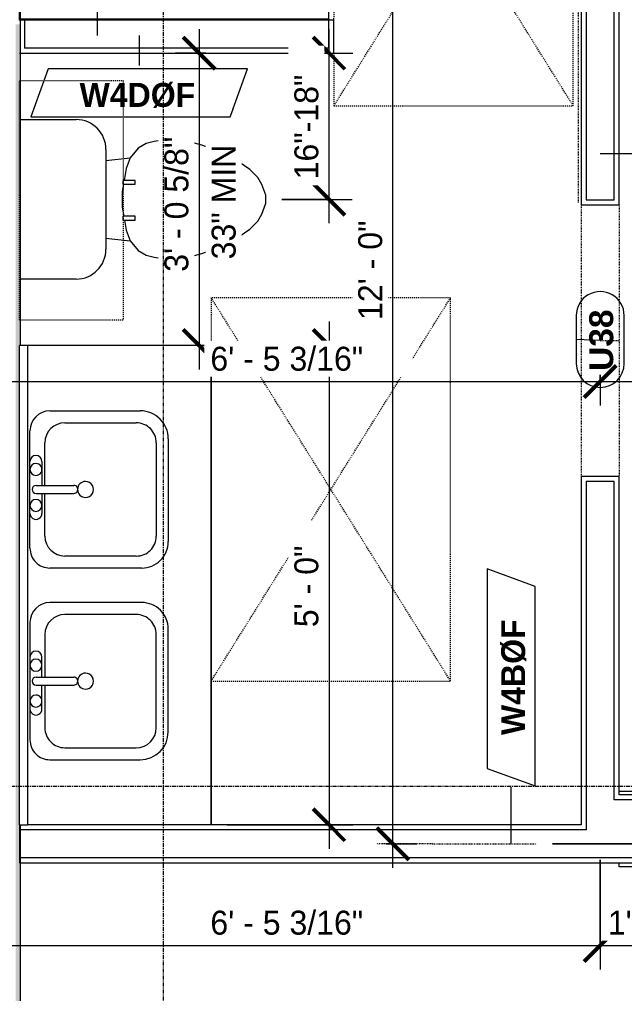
# Model space of a CAD drawing. Header units: inches. Extents: x -4058 to -1781, y 9814 to 12264.
# Drawn here: x -2518.4 to -2442.6, y 10141.3 to 10263.2 of the extents above; entities that cross this region are included whole.
import ezdxf

# ---------------------------------------------------------------- set-up
doc = ezdxf.new("R2010")
doc.units = ezdxf.units.IN
doc.header["$MEASUREMENT"] = 0
for name, pattern in [('Dash', [0.25, 0.125, -0.125]), ('Dash 3_32_', [0.1875, 0.09375, -0.09375]), ('Grid Line 1_2_', [0.875, 0.5, -0.125, 0.125, -0.125]), ('Overhead', [0.15625, 0.09375, -0.0625])]:
    doc.linetypes.add(name, pattern=pattern)
for name, color, linetype, lineweight in [('0-1', 7, 'Continuous', 5), ('A-ANNO-DIMS', 211, 'Continuous', 9), ('A-ANNO-DIMS-32', 211, 'Continuous', 9), ('A-DETL-1', 90, 'Dash 3_32_', 9), ('A-DETL-GENF', 92, 'Overhead', 9), ('A-DETL-MEDM-1', 33, 'Continuous', 9), ('A-DOOR-2', 31, 'Continuous', 9), ('A-DOOR-IDEN', 31, 'Continuous', 9), ('A-FLOR-2', 192, 'Continuous', 9), ('A-GENM', 5, 'Continuous', 9), ('A-GENM-2', 147, 'Dash', 9), ('A-WALL-2', 113, 'Continuous', 9), ('A-WALL-IDEN', 211, 'Continuous', 9), ('I-WALL-1', 1, 'Continuous', 18), ('I-WALL-3', 7, 'Continuous', 9), ('I-WALL-4', 2, 'Continuous', 9), ('P-SANR-FIXT', 6, 'Continuous', 9), ('Q-CASE', 31, 'Continuous', 9), ('Q-CASE-3', 31, 'Dash', 9), ('S-GRID-1', 1, 'Grid Line 1_2_', 9)]:
    doc.layers.add(name, color=color, linetype=linetype, lineweight=lineweight)
doc.styles.add('Arial_B', font='arialbd.ttf', dxfattribs={"height": 3})
doc.styles.add('Century Gothic', font='ufonts.com_century-gothic.ttf', dxfattribs={"height": 3})
doc.styles.add('Century Gothic_B_1', font='GOTHICB.TTF', dxfattribs={"height": 3})
doc.dimstyles.new('MARKETING_DIMENSION', dxfattribs={"dimscale": 12, "dimtxt": 3.132505, "dimasz": 0.333333, "dimexe": 0.25, "dimexo": 0.166667, "dimgap": 0.041667, "dimtad": 1, "dimdec": 4, "dimrnd": 0.0625, "dimzin": 3, "dimdsep": 46, "dimlunit": 4, "dimtxsty": 'Century Gothic', "dimblk1": 'OBLIQUE', "dimblk2": 'OBLIQUE', "dimsah": 1, "dimcen": 0.09, "dimdle": 0.25, "dimazin": 0, "dimtfac": 1, "dimtdec": 4, "dimtix": 1, "dimtmove": 0, "dimatfit": 3, "dimfxl": 1, "dimtvp": 1, "dimtfill": 1, "dimfrac": 2, "dimtolj": 1, "dimtzin": 0, "dimarcsym": 2})
doc.dimstyles.new('THE_DIMENSION_STRING', dxfattribs={"dimscale": 12, "dimtxt": 3.132505, "dimasz": 0.333333, "dimexe": 0.25, "dimexo": 0.166667, "dimgap": 0.041667, "dimtad": 1, "dimdec": 4, "dimrnd": 0.0625, "dimzin": 3, "dimdsep": 46, "dimlunit": 4, "dimtxsty": 'Century Gothic', "dimblk1": 'OBLIQUE', "dimblk2": 'OBLIQUE', "dimsah": 1, "dimcen": 0.09, "dimdle": 0.25, "dimazin": 0, "dimtfac": 1, "dimtdec": 4, "dimtix": 1, "dimtmove": 0, "dimatfit": 3, "dimfxl": 1, "dimtvp": 1, "dimtfill": 1, "dimfrac": 2, "dimtolj": 1, "dimtzin": 0, "dimarcsym": 2})
doc.dimstyles.new('THE_DIMENSION_STRING_2', dxfattribs={"dimscale": 12, "dimtxt": 3.132505, "dimasz": 0.333333, "dimexe": 0.25, "dimexo": 0.166667, "dimgap": 0.041667, "dimtad": 1, "dimdec": 4, "dimrnd": 0.0625, "dimzin": 3, "dimdsep": 46, "dimlunit": 4, "dimtxsty": 'Century Gothic', "dimblk1": 'OBLIQUE', "dimblk2": 'OBLIQUE', "dimsah": 1, "dimcen": 0.09, "dimdle": 0.25, "dimazin": 0, "dimtfac": 1, "dimtdec": 4, "dimtix": 1, "dimtmove": 0, "dimatfit": 3, "dimfxl": 1, "dimtvp": 1, "dimtfill": 1, "dimfrac": 2, "dimtolj": 1, "dimtzin": 0, "dimarcsym": 2})

# ---------------------------------------------------------------- blocks, each defined once
blk = doc.blocks.new('CTR - 1st Phase -Stairs _ Elevators_rvt-1-UNIT PLANS - 1ST FLOOR')
at = {"layer": 'I-WALL-1'}
blk.add_hatch(color=256, dxfattribs=at).paths.add_polyline_path([(-2518.87, 10017.09), (-2518.25, 10017.09), (-2518.25, 10162.39), (-2518.37, 10162.39), (-2518.37, 10222.39), (-2518.25, 10222.39), (-2518.25, 10262.59), (-2518.87, 10262.59), (-2518.87, 10033.34)], flags=0)
at = {"layer": 'I-WALL-3'}
for p, q in [((-2518.25, 10262.59), (-2518.25, 10263.14)), ((-2518.25, 10254.71), (-2518.25, 10262.59)), ((-2518.25, 10222.39), (-2518.25, 10254.71)), ((-2518.25, 10017.09), (-2518.25, 10162.39))]:
    blk.add_line(p, q, dxfattribs=at)
blk = doc.blocks.new('Door-Opening - CLEAR OPENING - 34_ x 80_-3928451-UNIT PLANS - 1ST FLOOR')
at = {"layer": 'A-DETL-GENF'}
for p, q in [((-17.32, 2.37), (16.68, 2.37)), ((16.68, -2.38), (-17.32, -2.38))]:
    blk.add_line(p, q, dxfattribs=at)
at = {"layer": 'A-DETL-MEDM-1'}
for p, q in [((-17.32, -2.38), (-17.32, 2.37)), ((16.68, 2.37), (16.68, -2.38))]:
    blk.add_line(p, q, dxfattribs=at)
blk = doc.blocks.new('SWING - SINGLE - FLUSH - SWING - FLUSH - 2-10 x 6-8 - PRIVACY-4202140-UNIT PLANS - 1ST FLOOR')
at = {"layer": 'A-DOOR-2'}
for p, q in [((-20, 4.25), (-20, 4.75)), ((-20, 4.75), (-17, 4.75)), ((-17, 4.25), (-20, 4.25)), ((-17, 4.75), (-17, 4.25)), ((17, 4.25), (17, 4.75)), ((17, 4.75), (20, 4.75)), ((20, 4.25), (17, 4.25)), ((20, 4.75), (20, 4.25)), ((-20, -4.25), (-17, -4.25)), ((-20, -4.75), (-20, -4.25)), ((-17, -4.75), (-20, -4.75)), ((-17, -4.25), (-17, -4.75)), ((15, -4.25), (15, -38.26)), ((17, -4.25), (15, -4.25)), ((17, -4.25), (17, -38.26)), ((17, -4.25), (20, -4.25)), ((17, -4.75), (17, -4.25)), ((20, -4.75), (17, -4.75)), ((20, -4.25), (20, -4.75)), ((17, -38.26), (15, -38.26))]:
    blk.add_line(p, q, dxfattribs=at)
blk.add_arc((17, -4.25), 34.07, 180, 266.6343, dxfattribs=at)
blk = doc.blocks.new('M_Sink Vanity-Square - 500 x 440mm-1372835-UNIT PLANS - 1ST FLOOR')
at = {"layer": 'P-SANR-FIXT'}
for p, q in [((-5.72, 10.23), (7.14, 10.23)), ((-5.22, 8.73), (6.46, 8.73)), ((-9.22, -4.59), (-9.22, 6.73)), ((-7.72, -2.72), (-7.72, 6.23)), ((8.96, 6.23), (8.96, -2.72)), ((10.46, 6.91), (10.46, -4.59)), ((0.12, -6.33), (0.12, -1.59)), ((1.12, -6.33), (1.12, -1.59)), ((0.12, -5.22), (-5.22, -5.22)), ((-2.88, -5.59), (0.12, -5.59)), ((6.46, -5.22), (1.12, -5.22)), ((1.12, -5.59), (3.62, -5.59)), ((7.96, -7.09), (-6.72, -7.09)), ((3.62, -7.09), (-2.88, -7.09))]:
    blk.add_line(p, q, dxfattribs=at)
for centre, radius, start, end in [((-5.72, 6.73), 3.5, 90, 180), ((7.14, 6.91), 3.32, 360, 90), ((-5.22, 6.23), 2.5, 90, 180), ((6.46, 6.23), 2.5, 360, 90), ((0.62, -0.13), 1, 360, 180), ((0.62, -0.13), 1, 180, 0), ((0.62, -1.59), 0.5, 360, 180), ((-5.22, -2.72), 2.5, 180, 270), ((6.46, -2.72), 2.5, 270, 360), ((-6.72, -4.59), 2.5, 180, 270), ((7.96, -4.59), 2.5, 270, 0), ((-2.88, -6.34), 0.75, 90, 270), ((-1.88, -6.34), 0.75, 360, 180), ((2.62, -6.34), 0.75, 0, 180), ((3.62, -6.34), 0.75, 270, 90), ((-1.88, -6.34), 0.75, 180, 0), ((0.62, -6.33), 0.5, 180, 0), ((2.62, -6.34), 0.75, 180, 0)]:
    blk.add_arc(centre, radius, start, end, dxfattribs=at)
blk = doc.blocks.new('Toilet-Domestic-3D - Toilet-Domestic-3D-V83-UNIT PLANS - 1ST FLOOR')
at = {"layer": 'P-SANR-FIXT'}
for p, q in [((-9.98, 11.75), (-9.98, 18.73)), ((9.98, 18.73), (9.98, 11.75)), ((6.25, 8.02), (-6.25, 8.02)), ((-4.86, 8.02), (-5.21, 5)), ((4.86, 8.02), (5.21, 5)), ((-5.21, 5), (-6.4, 4)), ((-3.84, 5.5), (-5.21, 5)), ((-2.61, 5.72), (-3.84, 5.5)), ((-1, 6), (-2.13, 5.8)), ((1, 6), (-1, 6)), ((1.89, 5.84), (1, 6)), ((3.84, 5.5), (2.37, 5.76)), ((5.21, 5), (3.84, 5.5)), ((6.4, 4), (5.21, 5)), ((-6.4, 4), (-6.97, 3)), ((6.97, 3), (6.4, 4)), ((-6.97, 3), (-7.24, 2)), ((7.24, 2), (6.97, 3)), ((-7.24, 2), (-7.41, 1)), ((7.41, 1), (7.24, 2)), ((-7.41, 1), (-7.5, 0)), ((7.5, 0), (7.41, 1)), ((-7.5, 0), (-7.33, -1.99)), ((7.33, -1.99), (7.5, 0)), ((-7.33, -1.99), (-6.79, -4)), ((6.79, -4), (7.33, -1.99)), ((-6.79, -4), (-6.06, -6)), ((6.06, -6), (6.79, -4)), ((-6.06, -6), (-5.13, -8)), ((5.13, -8), (6.06, -6)), ((-5.13, -8), (-3.74, -10)), ((3.74, -10), (5.13, -8)), ((-3.74, -10), (-2.74, -11)), ((2.74, -11), (3.74, -10)), ((-2.74, -11), (-1.87, -11.5)), ((-1.87, -11.5), (-0.5, -12)), ((-0.5, -12), (0.5, -12)), ((0.5, -12), (1.87, -11.5)), ((1.87, -11.5), (2.74, -11))]:
    blk.add_line(p, q, dxfattribs=at)
for centre, start, end in [((-6.25, 11.75), 180, 270), ((6.25, 11.75), 270, 360)]:
    blk.add_arc(centre, 3.73, start, end, dxfattribs=at)
blk = doc.blocks.new('Bath Vanity - Bath Vanity 60_-V84-UNIT PLANS - 1ST FLOOR')
at = {"layer": 'Q-CASE'}
for p, q in [((30.74, 24), (-29.26, 24)), ((-29.26, 24), (-29.26, 1))]:
    blk.add_line(p, q, dxfattribs=at)
blk = doc.blocks.new('ADA Clearances - 30_x48_-4171341-UNIT PLANS - 1ST FLOOR')
at = {"layer": 'A-GENM-2'}
for p, q in [((15, -24), (-15, 24)), ((-15, -24), (15, 24)), ((15, 24), (-15, 24)), ((-15, 24), (-15, -13)), ((15, -24), (15, 24)), ((-15, -17.37), (-15, -24)), ((-15, -24), (15, -24))]:
    blk.add_line(p, q, dxfattribs=at)
blk = doc.blocks.new('BATHROOM MIRROR - BATHROOM MIRROR  60_-3802719-UNIT PLANS - 1ST FLOOR')
at = {"layer": 'Q-CASE'}
for p, q in [((-29.26, -23), (30.74, -23)), ((-29.26, -23), (-29.26, -24)), ((30.74, -24), (30.74, -23)), ((30.74, -24), (-29.26, -24))]:
    blk.add_line(p, q, dxfattribs=at)
blk = doc.blocks.new('300 Series Wall Hung Cabinet_326 - 30_-2909953-UNIT PLANS - 1ST FLOOR')
at = {"layer": 'Q-CASE'}
for p, q in [((-2.01, 14.69), (-2.5, 14.69)), ((-2.5, 14.69), (-2.5, 13.19)), ((-2.01, 13.19), (-2.01, 14.69)), ((2.49, 14.69), (2, 14.69)), ((2, 14.69), (2, 13.19)), ((2.49, 13.19), (2.49, 14.69)), ((-2.01, 13.19), (-2.5, 13.19)), ((2.49, 13.19), (2, 13.19))]:
    blk.add_line(p, q, dxfattribs=at)
at = {"layer": 'Q-CASE-3'}
for p, q in [((-15, 0.19), (-15, 13.19)), ((-15, 13.19), (15, 13.19)), ((15, 13.19), (15, 0.19)), ((15, 0.19), (-15, 0.19))]:
    blk.add_line(p, q, dxfattribs=at)
blk = doc.blocks.new('M_Sink Vanity-Square - 500 x 440mm-1352614-UNIT PLANS - 1ST FLOOR')
at = {"layer": 'P-SANR-FIXT'}
for p, q in [((7.96, 7.09), (-6.72, 7.09)), ((3.62, 7.09), (-2.88, 7.09)), ((0.12, 6.33), (0.12, 1.59)), ((1.12, 6.33), (1.12, 1.59)), ((0.12, 5.22), (-5.22, 5.22)), ((-2.88, 5.59), (0.12, 5.59)), ((1.12, 5.59), (3.62, 5.59)), ((6.46, 5.22), (1.12, 5.22)), ((-9.22, 4.59), (-9.22, -6.73)), ((10.46, -6.91), (10.46, 4.59)), ((-7.72, 2.72), (-7.72, -6.23)), ((8.96, -6.23), (8.96, 2.72)), ((-5.22, -8.73), (6.46, -8.73)), ((-5.72, -10.23), (7.14, -10.23))]:
    blk.add_line(p, q, dxfattribs=at)
for centre, radius, start, end in [((-6.72, 4.59), 2.5, 90, 180), ((-2.88, 6.34), 0.75, 90, 270), ((-1.88, 6.34), 0.75, 360, 180), ((-1.88, 6.34), 0.75, 180, 0), ((0.62, 6.33), 0.5, 360, 180), ((2.62, 6.34), 0.75, 360, 180), ((2.62, 6.34), 0.75, 180, 360), ((3.62, 6.34), 0.75, 270, 90), ((7.96, 4.59), 2.5, 360, 90), ((-5.22, 2.72), 2.5, 90, 180), ((6.46, 2.72), 2.5, 0, 90), ((0.62, 1.59), 0.5, 180, 0), ((0.62, 0.13), 1, 360, 180), ((0.62, 0.13), 1, 180, 0), ((-5.72, -6.73), 3.5, 180, 270), ((-5.22, -6.23), 2.5, 180, 270), ((6.46, -6.23), 2.5, 270, 0), ((7.14, -6.91), 3.32, 270, 0)]:
    blk.add_arc(centre, radius, start, end, dxfattribs=at)
blk = doc.blocks.new('ADA Clearances - 30_x48_-V137-UNIT PLANS - 1ST FLOOR')
at = {"layer": 'A-GENM-2'}
for p, q in [((15, -24), (-15, 24)), ((-15, -24), (15, 24)), ((15, 24), (-15, 24)), ((-15, 24), (-15, -24)), ((15, -24), (15, 24)), ((-15, -24), (15, -24))]:
    blk.add_line(p, q, dxfattribs=at)
blk = doc.blocks.new('The Shower - The Shower-4050272-UNIT PLANS - 1ST FLOOR')
at = {"layer": 'P-SANR-FIXT'}
for p, q in [((0, -0.5), (38.5, -0.5)), ((0, -39.25), (0, -0.5)), ((0.12, -39.25), (0.12, -0.63)), ((0.12, -0.63), (38.38, -0.63)), ((38.38, -0.63), (38.38, -39.25)), ((38.5, -0.5), (38.5, -39.25)), ((1.25, -39.25), (1.25, -1.75)), ((1.25, -1.75), (37.25, -1.75)), ((1.3, -2.43), (1.28, -2.51)), ((1.38, -2.26), (1.37, -2.28)), ((1.42, -2.2), (1.4, -2.23)), ((1.58, -2.01), (1.51, -2.08)), ((1.73, -1.9), (1.7, -1.92)), ((2.01, -1.78), (1.93, -1.8)), ((36.25, -1.77), (2.25, -1.77)), ((36.25, -1.77), (36.25, -1.75)), ((36.57, -1.8), (36.49, -1.78)), ((36.8, -1.92), (36.77, -1.9)), ((36.99, -2.08), (36.92, -2.01)), ((37.1, -2.23), (37.08, -2.2)), ((37.13, -2.28), (37.12, -2.26)), ((37.22, -2.51), (37.2, -2.43)), ((37.25, -1.75), (37.25, -17.52)), ((2.2, -32.27), (2.2, -2.75)), ((36.25, -2.7), (2.25, -2.7)), ((36.3, -18.11), (36.3, -2.75)), ((36.3, -32.27), (36.3, -18.89)), ((37.25, -19.48), (37.25, -39.25)), ((1.62, -32.27), (1.62, -38.13)), ((36.75, -32.38), (1.75, -32.38)), ((1.75, -32.38), (1.75, -38)), ((2.2, -32.27), (36.3, -32.27)), ((36.75, -38), (36.75, -32.38)), ((36.88, -38.13), (36.88, -32.27)), ((1.25, -38.75), (37.25, -38.75)), ((1.25, -39.25), (1.25, -38.75)), ((1.62, -38.13), (36.88, -38.13)), ((1.75, -38), (36.75, -38)), ((37.25, -38.75), (37.25, -39.25)), ((0.12, -39.25), (0, -39.25)), ((0.12, -39.25), (1.25, -39.25)), ((37.25, -39.25), (1.25, -39.25)), ((37.25, -39.25), (38.38, -39.25)), ((38.5, -39.25), (38.38, -39.25))]:
    blk.add_line(p, q, dxfattribs=at)
for centre, radius, start, end in [((2.25, -2.75), 1, 90, 180), ((36.25, -2.75), 1, 0, 90), ((2.2, -35.56), 0.125, 0, 180), ((2.2, -35.56), 0.125, 180, 0), ((36.3, -35.56), 0.125, 0, 180), ((36.3, -35.56), 0.125, 180, 0)]:
    blk.add_arc(centre, radius, start, end, dxfattribs=at)
for centre, major_axis, start_param, end_param in [((2.2, -32.28), (0.95, 0), 1.570796, 3.141593), ((36.3, -32.28), (-0.95, 0), 3.141593, 4.712389)]:
    blk.add_ellipse(centre, major_axis=major_axis, ratio=0.019505, start_param=start_param, end_param=end_param, dxfattribs=at)
for points, knots in [([(2.25, -1.77), (2.19, -1.77), (2.06, -1.78), (1.8, -1.86), (1.53, -2.04), (1.34, -2.32), (1.26, -2.57), (1.25, -2.7), (1.25, -2.77)], [-0.001856, -0.001856, -0.001856, -0.001856, 0.123376, 0.248608, 0.499072, 0.749536, 0.874768, 1, 1, 1, 1]), ([(1.38, -2.25), (1.41, -2.21), (1.47, -2.12), (1.55, -2.04), (1.59, -2)], [-0.666048, -0.666048, -0.666048, -0.666048, -0.5714286, -0.4597287, -0.4597287, -0.4597287, -0.4597287]), ([(1.75, -1.88), (1.77, -1.87), (1.86, -1.82), (2.03, -1.77), (2.17, -1.75), (2.25, -1.75)], [-0.332096, -0.332096, -0.332096, -0.332096, -0.2857143, -0.1428571, 0, 0, 0, 0]), ([(36.25, -1.75), (36.31, -1.75), (36.42, -1.76), (36.59, -1.8), (36.7, -1.85), (36.75, -1.88)], [-1, -1, -1, -1, -0.8928571, -0.7857143, -0.6665409, -0.6665409, -0.6665409, -0.6665409]), ([(37.25, -2.77), (37.25, -2.7), (37.24, -2.57), (37.16, -2.32), (36.98, -2.04), (36.7, -1.86), (36.45, -1.78), (36.32, -1.77), (36.25, -1.77)], [-0.001856, -0.001856, -0.001856, -0.001856, 0.123376, 0.248608, 0.499072, 0.749536, 0.874768, 1, 1, 1, 1]), ([(36.75, -1.88), (36.79, -1.91), (36.89, -1.97), (36.97, -2.05), (37.01, -2.11)], [-0.666048, -0.666048, -0.666048, -0.666048, -0.5714286, -0.4462442, -0.4462442, -0.4462442, -0.4462442]), ([(37.12, -2.25), (37.13, -2.27), (37.16, -2.33), (37.18, -2.38), (37.19, -2.42)], [-0.332096, -0.332096, -0.332096, -0.332096, -0.2857143, -0.2167295, -0.2167295, -0.2167295, -0.2167295]), ([(2.25, -2.7), (2.24, -2.7), (2.24, -2.7), (2.23, -2.7), (2.22, -2.71), (2.22, -2.71), (2.21, -2.72), (2.21, -2.73), (2.2, -2.74), (2.2, -2.74), (2.2, -2.75), (2.2, -2.75)], [-1, -1, -1, -1, -0.833333, -0.75, -0.666667, -0.583333, -0.416667, -0.333333, -0.208333, -0.083333, 0, 0, 0, 0]), ([(36.3, -2.75), (36.3, -2.74), (36.3, -2.74), (36.3, -2.73), (36.29, -2.72), (36.29, -2.72), (36.28, -2.71), (36.27, -2.71), (36.26, -2.7), (36.26, -2.7), (36.25, -2.7), (36.25, -2.7)], [-1, -1, -1, -1, -0.833333, -0.75, -0.666667, -0.583333, -0.416667, -0.333333, -0.208333, -0.083333, 0, 0, 0, 0])]:
    blk.add_open_spline(points, degree=3, knots=knots, dxfattribs=at)
for points in [[(1.35, -2.32), (1.36, -2.3), (1.37, -2.27), (1.38, -2.25)], [(1.63, -1.97), (1.67, -1.94), (1.71, -1.91), (1.75, -1.88)], [(36.25, -2.7), (36.25, -2.62), (36.25, -2.45), (36.25, -2.22), (36.25, -2.03), (36.25, -1.88), (36.25, -1.82), (36.25, -1.8)], [(37.05, -2.15), (37.07, -2.18), (37.09, -2.21), (37.12, -2.25)], [(1.25, -2.75), (1.25, -2.74), (1.25, -2.72), (1.25, -2.71)], [(2.2, -2.75), (2.12, -2.75), (1.95, -2.75), (1.72, -2.75), (1.52, -2.76), (1.37, -2.76), (1.27, -2.76), (1.25, -2.77), (1.25, -2.77)], [(37.25, -2.67), (37.25, -2.7), (37.25, -2.72), (37.25, -2.75)]]:
    blk.add_open_spline(points, degree=3, dxfattribs=at)
blk = doc.blocks.new('DIMBLOCK107-UNIT PLANS - 1ST FLOOR')
at = {"layer": 'A-ANNO-DIMS-32'}
for p, q in [((-2445.62, 10158.01), (-2445.62, 10144.31)), ((-2445.62, 10147.31), (-2445.62, 10158.01)), ((-2522.81, 10148.14), (-2522.81, 10144.31)), ((-2522.81, 10147.31), (-2522.81, 10148.14)), ((-2525.81, 10147.31), (-2445.62, 10147.31))]:
    blk.add_line(p, q, dxfattribs=at)
at = {"layer": 'A-ANNO-DIMS-32', "lineweight": 50}
for p, q in [((-2522.81, 10147.31), (-2520.81, 10149.31)), ((-2445.62, 10147.31), (-2443.62, 10149.31)), ((-2522.81, 10147.31), (-2524.81, 10145.31)), ((-2445.62, 10147.31), (-2447.62, 10145.31))]:
    blk.add_line(p, q, dxfattribs=at)
at = {"layer": 'A-ANNO-DIMS-32', "color": 0, "insert": (-2494.46, 10151.66), "char_height": 3, "width": 24.5827, "attachment_point": 1, "line_spacing_factor": 0.984502, "style": 'Century Gothic', "bg_fill": 3, "box_fill_scale": 1.25, "bg_fill_color": 256, "bg_fill_true_color": 13158600, "bg_fill_transparency": 0}
blk.add_mtext('6\' - 5 3/16"', dxfattribs=at)
blk = doc.blocks.new('_Oblique')
at = {"color": 0, "linetype": 'ByBlock', "lineweight": -2}
blk.add_line((-0.5, -0.5), (0.5, 0.5), dxfattribs=at)
blk = doc.blocks.new('DIMBLOCK108-UNIT PLANS - 1ST FLOOR')
at = {"layer": 'A-ANNO-DIMS-32'}
for p, q in [((-2445.62, 10158.01), (-2445.62, 10144.31)), ((-2445.62, 10147.31), (-2445.62, 10158.01)), ((-2423.25, 10155.14), (-2423.25, 10144.31)), ((-2423.25, 10147.31), (-2423.25, 10155.14)), ((-2445.62, 10147.31), (-2423.25, 10147.31))]:
    blk.add_line(p, q, dxfattribs=at)
at = {"layer": 'A-ANNO-DIMS-32', "lineweight": 50}
for p, q in [((-2445.62, 10147.31), (-2443.62, 10149.31)), ((-2423.25, 10147.31), (-2421.25, 10149.31)), ((-2445.62, 10147.31), (-2447.62, 10145.31)), ((-2423.25, 10147.31), (-2425.25, 10145.31))]:
    blk.add_line(p, q, dxfattribs=at)
at = {"layer": 'A-ANNO-DIMS-32', "color": 0, "insert": (-2444.68, 10151.66), "char_height": 3, "width": 24.5827, "attachment_point": 1, "line_spacing_factor": 0.984502, "style": 'Century Gothic', "bg_fill": 3, "box_fill_scale": 1.25, "bg_fill_color": 256, "bg_fill_true_color": 13158600, "bg_fill_transparency": 0}
blk.add_mtext('1\' - 10 3/8"', dxfattribs=at)
blk = doc.blocks.new('DIMBLOCK267-UNIT PLANS - 1ST FLOOR')
at = {"layer": 'A-ANNO-DIMS-32'}
for p, q in [((-2495.88, 10262.01), (-2495.88, 10219.39)), ((-2495.05, 10259.01), (-2498.88, 10259.01)), ((-2495.88, 10259.01), (-2495.05, 10259.01)), ((-2495.05, 10222.39), (-2498.88, 10222.39)), ((-2495.88, 10222.39), (-2495.05, 10222.39))]:
    blk.add_line(p, q, dxfattribs=at)
at = {"layer": 'A-ANNO-DIMS-32', "lineweight": 50}
for p, q in [((-2495.88, 10259.01), (-2497.88, 10261.01)), ((-2495.88, 10259.01), (-2493.88, 10257.01)), ((-2495.88, 10222.39), (-2497.88, 10224.39)), ((-2495.88, 10222.39), (-2493.88, 10220.39))]:
    blk.add_line(p, q, dxfattribs=at)
at = {"layer": 'A-ANNO-DIMS-32', "color": 0, "insert": (-2494.3, 10233.19), "char_height": 3, "width": 18.0194, "attachment_point": 1, "rotation": 90, "line_spacing_factor": 0.984502, "style": 'Century Gothic', "bg_fill": 3, "box_fill_scale": 1.25, "bg_fill_color": 256, "bg_fill_true_color": 13158600, "bg_fill_transparency": 0}
blk.add_mtext('33" MIN', dxfattribs=at)
at = {"layer": 'A-ANNO-DIMS-32', "color": 0, "insert": (-2500.22, 10231.63), "char_height": 3, "width": 21.7784, "attachment_point": 1, "rotation": 90, "line_spacing_factor": 0.984502, "style": 'Century Gothic', "bg_fill": 3, "box_fill_scale": 1.25, "bg_fill_color": 256, "bg_fill_true_color": 13158600, "bg_fill_transparency": 0}
blk.add_mtext('3\' - 0 5/8"', dxfattribs=at)
blk = doc.blocks.new('DIMBLOCK268-UNIT PLANS - 1ST FLOOR')
at = {"layer": 'A-ANNO-DIMS-32'}
for p, q in [((-2479.6, 10237.7), (-2479.6, 10262.01)), ((-2480.42, 10259.01), (-2476.6, 10259.01)), ((-2479.6, 10259.01), (-2480.42, 10259.01)), ((-2485.52, 10240.7), (-2476.6, 10240.7)), ((-2479.6, 10240.7), (-2485.52, 10240.7))]:
    blk.add_line(p, q, dxfattribs=at)
at = {"layer": 'A-ANNO-DIMS-32', "lineweight": 50}
for p, q in [((-2479.6, 10259.01), (-2481.6, 10261.01)), ((-2479.6, 10259.01), (-2477.6, 10257.01)), ((-2479.6, 10240.7), (-2481.6, 10242.7)), ((-2479.6, 10240.7), (-2477.6, 10238.7))]:
    blk.add_line(p, q, dxfattribs=at)
at = {"layer": 'A-ANNO-DIMS-32', "color": 0, "insert": (-2483.94, 10243.2), "char_height": 3, "width": 15.9907, "attachment_point": 1, "rotation": 90, "line_spacing_factor": 0.984502, "style": 'Century Gothic', "bg_fill": 3, "box_fill_scale": 1.25, "bg_fill_color": 256, "bg_fill_true_color": 13158600, "bg_fill_transparency": 0}
blk.add_mtext('16"-18"', dxfattribs=at)
blk = doc.blocks.new('DIMBLOCK269-UNIT PLANS - 1ST FLOOR')
at = {"layer": 'A-ANNO-DIMS-32'}
for p, q in [((-2479.6, 10225.39), (-2479.6, 10159.39)), ((-2492.37, 10222.39), (-2476.6, 10222.39)), ((-2479.6, 10222.39), (-2492.37, 10222.39)), ((-2492.37, 10162.39), (-2476.6, 10162.39)), ((-2479.6, 10162.39), (-2492.37, 10162.39))]:
    blk.add_line(p, q, dxfattribs=at)
at = {"layer": 'A-ANNO-DIMS-32', "lineweight": 50}
for p, q in [((-2479.6, 10222.39), (-2481.6, 10224.39)), ((-2479.6, 10222.39), (-2477.6, 10220.39)), ((-2479.6, 10162.39), (-2481.6, 10164.39)), ((-2479.6, 10162.39), (-2477.6, 10160.39))]:
    blk.add_line(p, q, dxfattribs=at)
at = {"layer": 'A-ANNO-DIMS-32', "color": 0, "insert": (-2483.94, 10187.14), "char_height": 3, "width": 12.5897, "attachment_point": 1, "rotation": 90, "line_spacing_factor": 0.984502, "style": 'Century Gothic', "bg_fill": 3, "box_fill_scale": 1.25, "bg_fill_color": 256, "bg_fill_true_color": 13158600, "bg_fill_transparency": 0}
blk.add_mtext('5\' - 0"', dxfattribs=at)
blk = doc.blocks.new('Wall Tag - Arch Wall-3956453-UNIT PLANS - 1ST FLOOR')
at = {"layer": 'A-WALL-IDEN'}
for p, q in [((-0.3561, 0.0937), (-0.4244, -0.0937)), ((0.4244, 0.0937), (-0.3561, 0.0937)), ((0.3561, -0.0937), (0.4244, 0.0937)), ((-0.4244, -0.0937), (0.3561, -0.0937))]:
    blk.add_line(p, q, dxfattribs=at)
blk = doc.blocks.new('DIMBLOCK355-UNIT PLANS - 1ST FLOOR')
at = {"layer": 'A-ANNO-DIMS-32', "lineweight": 50}
for p, q in [((-2429.45, 10160.01), (-2431.45, 10162.01)), ((-2429.45, 10160.01), (-2427.45, 10158.01)), ((-2429.45, 10138.64), (-2431.45, 10140.64)), ((-2429.45, 10138.64), (-2427.45, 10136.64))]:
    blk.add_line(p, q, dxfattribs=at)
at = {"layer": 'A-ANNO-DIMS-32'}
for p, q in [((-2451.62, 10160.01), (-2426.45, 10160.01)), ((-2429.45, 10160.01), (-2451.62, 10160.01)), ((-2429.45, 10138.64), (-2429.45, 10160.01)), ((-2401.01, 10138.64), (-2432.45, 10138.64)), ((-2429.45, 10138.64), (-2401.01, 10138.64))]:
    blk.add_line(p, q, dxfattribs=at)
at = {"layer": 'A-ANNO-DIMS-32', "color": 0, "insert": (-2433.8, 10140.25), "char_height": 3, "width": 21.7784, "attachment_point": 1, "rotation": 90, "line_spacing_factor": 0.984502, "style": 'Century Gothic', "bg_fill": 3, "box_fill_scale": 1.25, "bg_fill_color": 256, "bg_fill_true_color": 13158600, "bg_fill_transparency": 0}
blk.add_mtext('1\' - 9 3/8"', dxfattribs=at)
blk = doc.blocks.new('DIMBLOCK356-UNIT PLANS - 1ST FLOOR')
at = {"layer": 'A-ANNO-DIMS-32'}
for p, q in [((-2429.45, 10160.01), (-2429.45, 10226.01)), ((-2441.25, 10223.01), (-2426.45, 10223.01)), ((-2429.45, 10223.01), (-2441.25, 10223.01)), ((-2451.62, 10160.01), (-2426.45, 10160.01)), ((-2429.45, 10160.01), (-2451.62, 10160.01))]:
    blk.add_line(p, q, dxfattribs=at)
at = {"layer": 'A-ANNO-DIMS-32', "lineweight": 50}
for p, q in [((-2429.45, 10223.01), (-2431.45, 10225.01)), ((-2429.45, 10223.01), (-2427.45, 10221.01)), ((-2429.45, 10160.01), (-2431.45, 10162.01)), ((-2429.45, 10160.01), (-2427.45, 10158.01))]:
    blk.add_line(p, q, dxfattribs=at)
at = {"layer": 'A-ANNO-DIMS-32', "color": 0, "insert": (-2433.8, 10186.27), "char_height": 3, "width": 12.5897, "attachment_point": 1, "rotation": 90, "line_spacing_factor": 0.984502, "style": 'Century Gothic', "bg_fill": 3, "box_fill_scale": 1.25, "bg_fill_color": 256, "bg_fill_true_color": 13158600, "bg_fill_transparency": 0}
blk.add_mtext('5\' - 3"', dxfattribs=at)
blk = doc.blocks.new('Door Tag - Type Mark-2601225-UNIT PLANS - 1ST FLOOR')
at = {"layer": 'A-DOOR-IDEN'}
for p, q in [((0.09375, 0.09375), (-0.09375, 0.09375)), ((-0.09375, -0.09375), (0.09375, -0.09375))]:
    blk.add_line(p, q, dxfattribs=at)
for centre, start, end in [((-0.09375, 0), 90, 270), ((0.09375, 0), 270, 90)]:
    blk.add_arc(centre, 0.09375, start, end, dxfattribs=at)
blk = doc.blocks.new('DIMBLOCK1294-UNIT PLANS - 1ST FLOOR')
at = {"layer": 'A-ANNO-DIMS-32'}
for p, q in [((-2522.81, 10164.39), (-2522.81, 10220.9)), ((-2445.62, 10218.73), (-2445.62, 10214.9)), ((-2445.62, 10217.9), (-2445.62, 10218.73)), ((-2525.81, 10217.9), (-2445.62, 10217.9)), ((-2522.81, 10217.9), (-2522.81, 10164.39))]:
    blk.add_line(p, q, dxfattribs=at)
at = {"layer": 'A-ANNO-DIMS-32', "lineweight": 50}
for p, q in [((-2522.81, 10217.9), (-2520.81, 10219.9)), ((-2445.62, 10217.9), (-2443.62, 10219.9)), ((-2522.81, 10217.9), (-2524.81, 10215.9)), ((-2445.62, 10217.9), (-2447.62, 10215.9))]:
    blk.add_line(p, q, dxfattribs=at)
at = {"layer": 'A-ANNO-DIMS-32', "color": 0, "insert": (-2494.46, 10222.25), "char_height": 3, "width": 24.5827, "attachment_point": 1, "line_spacing_factor": 0.984502, "style": 'Century Gothic', "bg_fill": 3, "box_fill_scale": 1.25, "bg_fill_color": 256, "bg_fill_true_color": 13158600, "bg_fill_transparency": 0}
blk.add_mtext('6\' - 5 3/16"', dxfattribs=at)
blk = doc.blocks.new('DIMBLOCK1295-UNIT PLANS - 1ST FLOOR')
at = {"layer": 'A-ANNO-DIMS-32', "lineweight": 50}
for p, q in [((-2445.62, 10217.9), (-2443.62, 10219.9)), ((-2362.62, 10217.9), (-2360.62, 10219.9)), ((-2445.62, 10217.9), (-2447.62, 10215.9)), ((-2362.62, 10217.9), (-2364.62, 10215.9))]:
    blk.add_line(p, q, dxfattribs=at)
at = {"layer": 'A-ANNO-DIMS-32'}
for p, q in [((-2445.62, 10218.73), (-2445.62, 10214.9)), ((-2445.62, 10217.9), (-2445.62, 10218.73)), ((-2362.62, 10218.73), (-2362.62, 10214.9)), ((-2362.62, 10217.9), (-2362.62, 10218.73)), ((-2445.62, 10217.9), (-2359.62, 10217.9))]:
    blk.add_line(p, q, dxfattribs=at)
at = {"layer": 'A-ANNO-DIMS-32', "color": 0, "insert": (-2410.54, 10222.25), "char_height": 3, "width": 15.394, "attachment_point": 1, "line_spacing_factor": 0.984502, "style": 'Century Gothic', "bg_fill": 3, "box_fill_scale": 1.25, "bg_fill_color": 256, "bg_fill_true_color": 13158600, "bg_fill_transparency": 0}
blk.add_mtext('6\' - 11"', dxfattribs=at)
blk = doc.blocks.new('DIMBLOCK1300-UNIT PLANS - 1ST FLOOR')
at = {"layer": 'A-ANNO-DIMS-32'}
for p, q in [((-2471.6, 10157.01), (-2471.6, 10307.01)), ((-2479.23, 10304.01), (-2468.6, 10304.01)), ((-2471.6, 10304.01), (-2479.23, 10304.01)), ((-2472.42, 10160.01), (-2468.6, 10160.01)), ((-2471.6, 10160.01), (-2472.42, 10160.01))]:
    blk.add_line(p, q, dxfattribs=at)
at = {"layer": 'A-ANNO-DIMS-32', "lineweight": 50}
for p, q in [((-2471.6, 10304.01), (-2473.6, 10306.01)), ((-2471.6, 10304.01), (-2469.6, 10302.01)), ((-2471.6, 10160.01), (-2473.6, 10162.01)), ((-2471.6, 10160.01), (-2469.6, 10158.01))]:
    blk.add_line(p, q, dxfattribs=at)
at = {"layer": 'A-ANNO-DIMS-32', "color": 0, "insert": (-2475.94, 10225.6), "char_height": 3, "width": 15.394, "attachment_point": 1, "rotation": 90, "line_spacing_factor": 0.984502, "style": 'Century Gothic', "bg_fill": 3, "box_fill_scale": 1.25, "bg_fill_color": 256, "bg_fill_true_color": 13158600, "bg_fill_transparency": 0}
blk.add_mtext('12\' - 0"', dxfattribs=at)

msp = doc.modelspace()

# ---------------------------------------------------------------- linework, layer by layer
at = {"layer": 'A-DETL-1'}
for p, q in [((-2448.37374, 10294.19049), (-2448.37374, 10240.19049)), ((-2445.62374, 10223.01427), (-2443.24874, 10223.01427)), ((-2466.62374, 10160.01427), (-2473.62374, 10160.01427)), ((-2466.62374, 10160.01427), (-2453.62374, 10160.01427))]:
    msp.add_line(p, q, dxfattribs=at)
at = {"layer": 'A-FLOR-2'}
msp.add_line((-2494.36915, 10222.38927), (-2494.36915, 10162.38927), dxfattribs=at)
at = {"layer": 'A-WALL-2'}
for p, q in [((-2447.99874, 10279.7946), (-2447.99874, 10240.01427)), ((-2447.37374, 10279.53572), (-2447.37374, 10240.63927)), ((-2443.87374, 10240.63927), (-2443.87374, 10278.08597)), ((-2443.24874, 10240.01427), (-2443.24874, 10277.82709)), ((-2517.74874, 10263.13927), (-2517.74874, 10259.63927)), ((-2479.62374, 10259.63927), (-2479.62374, 10263.13927)), ((-2478.99874, 10263.13927), (-2479.62374, 10263.13927)), ((-2478.99874, 10259.01427), (-2478.99874, 10263.38927)), ((-2518.37374, 10259.01427), (-2478.99874, 10259.01427)), ((-2479.62374, 10259.63927), (-2517.74874, 10259.63927)), ((-2447.37374, 10240.63927), (-2443.87374, 10240.63927)), ((-2447.99874, 10206.01427), (-2447.99874, 10162.38927)), ((-2447.37374, 10205.38927), (-2447.37374, 10161.76427)), ((-2443.87374, 10205.38927), (-2447.37374, 10205.38927)), ((-2443.87374, 10165.51427), (-2443.87374, 10205.38927)), ((-2443.24874, 10166.13927), (-2443.24874, 10206.01427)), ((-2440.24874, 10165.51427), (-2443.87374, 10165.51427)), ((-2518.37374, 10162.38927), (-2518.37374, 10157.63927)), ((-2447.37374, 10161.76427), (-2518.37374, 10161.76427)), ((-2447.99874, 10162.38927), (-2517.36915, 10162.38927)), ((-2440.24874, 10158.26427), (-2518.37374, 10158.26427)), ((-2518.37374, 10157.63927), (-2443.24874, 10157.63927))]:
    msp.add_line(p, q, dxfattribs=at)
at = {"layer": 'A-WALL-IDEN'}
for p, q in [((-2508.5998, 10261.20177), (-2508.5998, 10278.34776)), ((-2503.37385, 10261.20177), (-2503.37385, 10257.44395)), ((-2445.62374, 10246.43701), (-2434.78058, 10246.43701))]:
    msp.add_line(p, q, dxfattribs=at)
at = {"layer": 'I-WALL-4'}
for p, q in [((-2440.24874, 10166.13927), (-2443.24874, 10166.13927)), ((-2443.24874, 10157.63927), (-2440.24874, 10157.63927))]:
    msp.add_line(p, q, dxfattribs=at)

# ---------------------------------------------------------------- block references
at = {"layer": '0-1'}
msp.add_blockref('CTR - 1st Phase -Stairs _ Elevators_rvt-1-UNIT PLANS - 1ST FLOOR', (0, 0), dxfattribs=at)
at = {"layer": 'A-DOOR-2'}
for name, p, rotation in [('Door-Opening - CLEAR OPENING - 34_ x 80_-3928451-UNIT PLANS - 1ST FLOOR', (-2445.62374, 10223.33666), 89.99999999997438), ('SWING - SINGLE - FLUSH - SWING - FLUSH - 2-10 x 6-8 - PRIVACY-4202140-UNIT PLANS - 1ST FLOOR', (-2423.24874, 10161.88927), 180)]:
    msp.add_blockref(name, p, dxfattribs=dict(at, rotation=rotation))
at = {"layer": 'A-GENM'}
for name, p in [('ADA Clearances - 30_x48_-4171341-UNIT PLANS - 1ST FLOOR', (-2463.99874, 10276.38927)), ('ADA Clearances - 30_x48_-V137-UNIT PLANS - 1ST FLOOR', (-2479.36915, 10204.38927))]:
    msp.add_blockref(name, p, dxfattribs=at)
at = {"layer": 'A-WALL-IDEN', "xscale": 31.99999999999999, "yscale": 31.99999999999999, "zscale": 31.99999999999999, "rotation": 89.99999999999955}
msp.add_blockref('Wall Tag - Arch Wall-3956453-UNIT PLANS - 1ST FLOOR', (-2456.78379, 10180.85625), dxfattribs=at)
at = {"layer": 'P-SANR-FIXT'}
for name, p, rotation in [('The Shower - The Shower-4050272-UNIT PLANS - 1ST FLOOR', (-2518.87374, 10263.13927), 89.99999999991755), ('Toilet-Domestic-3D - Toilet-Domestic-3D-V83-UNIT PLANS - 1ST FLOOR', (-2499.51793, 10240.70177), 90.00000000028187), ('M_Sink Vanity-Square - 500 x 440mm-1372835-UNIT PLANS - 1ST FLOOR', (-2509.96999, 10205.00696), 270.0000000001967), ('M_Sink Vanity-Square - 500 x 440mm-1352614-UNIT PLANS - 1ST FLOOR', (-2509.96999, 10179.77158), 90.00000000001474)]:
    msp.add_blockref(name, p, dxfattribs=dict(at, rotation=rotation))
at = {"layer": 'Q-CASE'}
for name, p, rotation in [('300 Series Wall Hung Cabinet_326 - 30_-2909953-UNIT PLANS - 1ST FLOOR', (-2518.55665, 10240.57677), 270.000000000141), ('BATHROOM MIRROR - BATHROOM MIRROR  60_-3802719-UNIT PLANS - 1ST FLOOR', (-2494.36915, 10193.12697), 270.0000000001077), ('Bath Vanity - Bath Vanity 60_-V84-UNIT PLANS - 1ST FLOOR', (-2518.37374, 10193.12697), 270.0000000001857)]:
    msp.add_blockref(name, p, dxfattribs=dict(at, rotation=rotation))

# ---------------------------------------------------------------- texts
at = {"layer": 'A-WALL-IDEN', "insert": (-2458.03133, 10173.64033), "char_height": 3, "width": 17.372, "attachment_point": 1, "rotation": 90, "style": 'Century Gothic_B_1'}
msp.add_mtext('W4BØF', dxfattribs=at)

# ---------------------------------------------------------------- next in the draw order: dimensions: what is measured, and where the dimension line sits
at = {"layer": 'A-ANNO-DIMS'}
for base, p1, p2, text, override, picture, middle in [((-2495.87867, 10222.38927), (-2493.05025, 10259.01427), (-2493.05025, 10222.38927), '<>\\X33" MIN', {"dimpost": '<>', "dimfxl": 36.625}, 'DIMBLOCK267-UNIT PLANS - 1ST FLOOR', (-2495.87867, 10240.70177)), ((-2479.596, 10259.01427), (-2487.51793, 10240.70177), (-2482.42443, 10259.01427), '16"-18"', {"dimpost": '<>', "dimfxl": 19.007666}, 'DIMBLOCK268-UNIT PLANS - 1ST FLOOR', (-2481.67146, 10249.85802))]:
    dim = msp.add_linear_dim(base=base, p1=p1, p2=p2, angle=90, text=text, dimstyle='THE_DIMENSION_STRING', override=override, dxfattribs=at)
    dim.commit()
    dim.dimension.update_dxf_attribs({"geometry": picture, "text_midpoint": middle})
dim = msp.add_linear_dim(base=(-2445.62374, 10147.31316), p1=(-2522.81124, 10150.14159), p2=(-2445.62374, 10160.01427), dimstyle='THE_DIMENSION_STRING', override={"dimpost": '<>', "dimfxl": 77.816322}, dxfattribs=at)
dim.commit()
dim.dimension.update_dxf_attribs({"geometry": 'DIMBLOCK107-UNIT PLANS - 1ST FLOOR', "text_midpoint": (-2484.21749, 10149.55483)})

# ---------------------------------------------------------------- next in the draw order: linework, layer by layer
at = {"layer": 'A-WALL-IDEN'}
msp.add_line((-2456.78379, 10160.01427), (-2456.78379, 10167.12454), dxfattribs=at)
at = {"layer": 'S-GRID-1'}
msp.add_line((-2500.32374, 9814.0266), (-2500.32374, 12247.50061), dxfattribs=at)

# ---------------------------------------------------------------- next in the draw order: block references
at = {"layer": 'A-WALL-IDEN', "xscale": 31.99999999999999, "yscale": 31.99999999999999, "zscale": 31.99999999999999}
msp.add_blockref('Wall Tag - Arch Wall-3956453-UNIT PLANS - 1ST FLOOR', (-2503.37385, 10254.02593), dxfattribs=at)

# ---------------------------------------------------------------- next in the draw order: texts
at = {"layer": 'A-WALL-IDEN', "insert": (-2510.84173, 10255.27347), "char_height": 3, "width": 17.978, "attachment_point": 1, "style": 'Century Gothic_B_1'}
msp.add_mtext('W4DØF', dxfattribs=at)

# ---------------------------------------------------------------- next in the draw order: dimensions: what is measured, and where the dimension line sits
at = {"layer": 'A-ANNO-DIMS'}
dim = msp.add_linear_dim(base=(-2479.596, 10162.38927), p1=(-2494.36915, 10222.38927), p2=(-2494.36915, 10162.38927), angle=90, dimstyle='THE_DIMENSION_STRING', override={"dimpost": '<>', "dimfxl": 60}, dxfattribs=at)
dim.commit()
dim.dimension.update_dxf_attribs({"geometry": 'DIMBLOCK269-UNIT PLANS - 1ST FLOOR', "text_midpoint": (-2481.67146, 10192.38927)})
dim = msp.add_linear_dim(base=(-2423.24874, 10147.31316), p1=(-2445.62374, 10160.01427), p2=(-2423.24874, 10157.13927), dimstyle='THE_DIMENSION_STRING', override={"dimpost": '<>', "dimfxl": 22.558951}, dxfattribs=at)
dim.commit()
dim.dimension.update_dxf_attribs({"geometry": 'DIMBLOCK108-UNIT PLANS - 1ST FLOOR', "text_midpoint": (-2434.43624, 10149.55483)})

# ---------------------------------------------------------------- next in the draw order: dimensions: what is measured, and where the dimension line sits
dim = msp.add_linear_dim(base=(-2429.45212, 10160.01427), p1=(-2399.00657, 10138.63927), p2=(-2453.62374, 10160.01427), angle=90, dimstyle='THE_DIMENSION_STRING_2', override={"dimpost": '<>', "dimfxl": 58.650878}, dxfattribs=at)
dim.commit()
dim.dimension.update_dxf_attribs({"geometry": 'DIMBLOCK355-UNIT PLANS - 1ST FLOOR', "text_midpoint": (-2431.69379, 10149.32677)})

# ---------------------------------------------------------------- next in the draw order: dimensions: what is measured, and where the dimension line sits
dim = msp.add_linear_dim(base=(-2429.45212, 10223.01427), p1=(-2453.62374, 10160.01427), p2=(-2443.24874, 10223.01427), angle=90, dimstyle='THE_DIMENSION_STRING_2', override={"dimpost": '<>', "dimfxl": 63.848576}, dxfattribs=at)
dim.commit()
dim.dimension.update_dxf_attribs({"geometry": 'DIMBLOCK356-UNIT PLANS - 1ST FLOOR', "text_midpoint": (-2431.52758, 10191.51427)})

# ---------------------------------------------------------------- next in the draw order: linework, layer by layer
at = {"layer": 'A-DOOR-IDEN'}
msp.add_line((-2445.62374, 10223.01427), (-2448.62374, 10223.15392), dxfattribs=at)
at = {"layer": 'S-GRID-1'}
msp.add_line((-1781.27288, 10167.1894), (-4041.7795, 10167.1894), dxfattribs=at)

# ---------------------------------------------------------------- next in the draw order: block references
at = {"layer": 'A-DOOR-IDEN', "xscale": 31.99999999999999, "yscale": 31.99999999999999, "zscale": 31.99999999999999, "rotation": 89.99999999999955}
msp.add_blockref('Door Tag - Type Mark-2601225-UNIT PLANS - 1ST FLOOR', (-2445.62374, 10223.15392), dxfattribs=at)

# ---------------------------------------------------------------- next in the draw order: texts
at = {"layer": 'A-DOOR-IDEN', "insert": (-2447.00359, 10219.22204), "char_height": 3, "width": 9.393, "attachment_point": 1, "rotation": 90, "style": 'Arial_B'}
msp.add_mtext('U38', dxfattribs=at)

# ---------------------------------------------------------------- next in the draw order: dimensions: what is measured, and where the dimension line sits
at = {"layer": 'A-ANNO-DIMS'}
dim = msp.add_linear_dim(base=(-2445.62374, 10217.90386), p1=(-2522.81124, 10162.38927), p2=(-2445.62374, 10220.73229), dimstyle='MARKETING_DIMENSION', override={"dimpost": '<>', "dimfxl": 96.756487}, dxfattribs=at)
dim.commit()
dim.dimension.update_dxf_attribs({"geometry": 'DIMBLOCK1294-UNIT PLANS - 1ST FLOOR', "text_midpoint": (-2484.21749, 10220.14553)})

# ---------------------------------------------------------------- next in the draw order: dimensions: what is measured, and where the dimension line sits
dim = msp.add_linear_dim(base=(-2471.596, 10304.01427), p1=(-2474.42443, 10160.01427), p2=(-2481.2315, 10304.01427), angle=90, dimstyle='MARKETING_DIMENSION', override={"dimpost": '<>', "dimfxl": 144.1608}, dxfattribs=at)
dim.commit()
dim.dimension.update_dxf_attribs({"geometry": 'DIMBLOCK1300-UNIT PLANS - 1ST FLOOR', "text_midpoint": (-2473.67146, 10232.01427)})
dim = msp.add_linear_dim(base=(-2362.62374, 10217.90386), p1=(-2445.62374, 10220.73229), p2=(-2362.62374, 10220.73229), dimstyle='MARKETING_DIMENSION', override={"dimpost": '<>', "dimfxl": 83}, dxfattribs=at)
dim.commit()
dim.dimension.update_dxf_attribs({"geometry": 'DIMBLOCK1295-UNIT PLANS - 1ST FLOOR', "text_midpoint": (-2404.12374, 10219.97932)})

doc.saveas('drawing.dxf')
